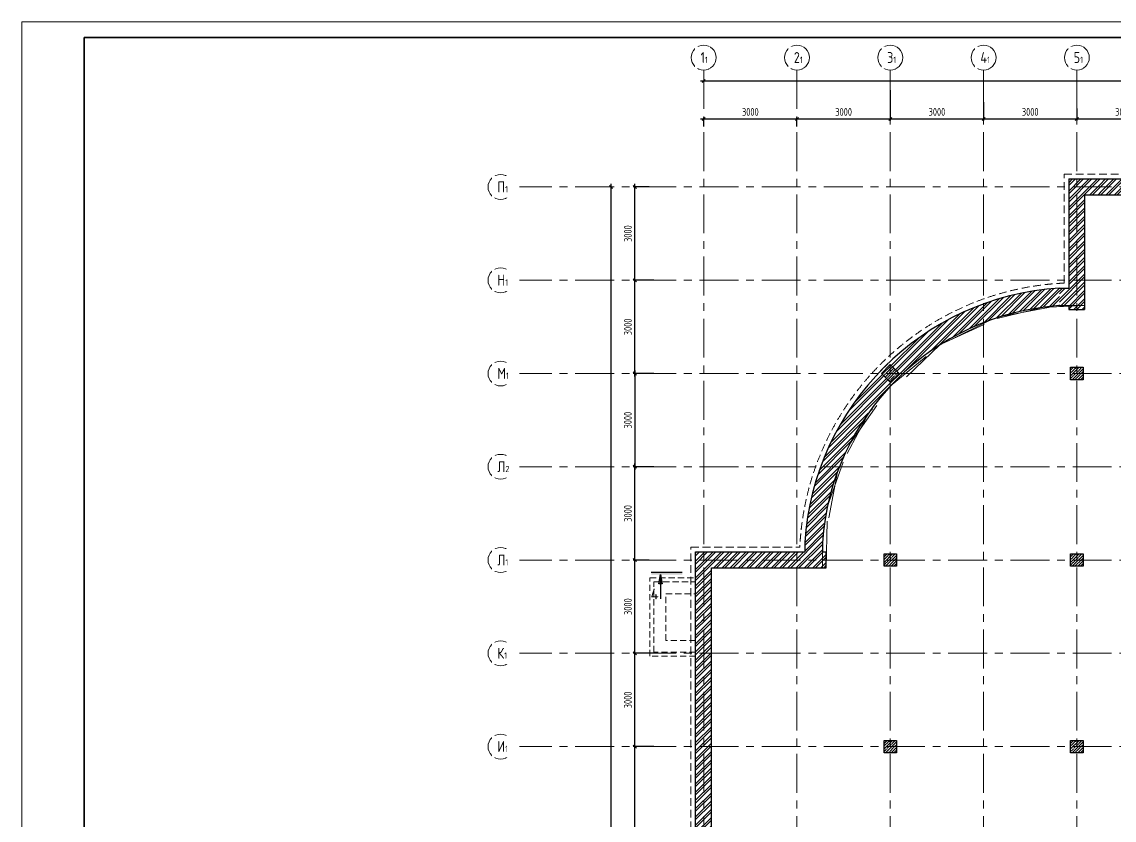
# Model space of a CAD drawing. Header units: millimetres. Extents: x -434100 to 9270898, y 0 to 249028.
# Drawn here: x -375098 to -339973, y 110233 to 135913 of the extents above; entities that cross this region are included whole.
import ezdxf

# ---------------------------------------------------------------- set-up
doc = ezdxf.new("R2010")
doc.units = ezdxf.units.MM
doc.header["$MEASUREMENT"] = 0
for name, pattern in [('ADSK_Скрыто', [6, 3, -3]), ('ADSK_Штриховая_ш2 п1', [3, 2, -1]), ('CENTER', [2, 1.25, -0.25, 0.25, -0.25]), ('TRATTEGGIATA', [0.75, 0.5, -0.25])]:
    doc.linetypes.add(name, pattern=pattern)
doc.layers.get('0').update_dxf_attribs({"color": 250, "lineweight": 9})
for name, color, linetype, lineweight in [('_Скрыто_', 7, 'ADSK_Скрыто', 9), ('АР_Колонны', 250, 'Continuous', 30), ('АР_Колонны Штрих', 250, 'Continuous', 5), ('АР_МосжилНии_Стены', 127, 'Continuous', 30), ('АР_Оси', 195, 'Continuous', 9), ('АР_Оси размеры', 164, 'Continuous', 9), ('АР_Разрезы', 175, 'Continuous', 9), ('АР_Штриховка кирпич', 250, 'Continuous', 9)]:
    doc.layers.add(name, color=color, linetype=linetype, lineweight=lineweight)
doc.layers.add('Тонкая', color=7, linetype='Continuous')
doc.styles.add('GOST', font='isocpeur.TTF')
doc.styles.add('METRO-STYLE', font='isocpeur.TTF', dxfattribs={"width": 0.9, "oblique": 15})
doc.styles.add('ГОСТ 2.304', font='isocpeur.TTF', dxfattribs={"width": 0.7})
doc.dimstyles.new('СПДС', dxfattribs={"dimscale": 100, "dimtxt": 2.5, "dimasz": 2.5, "dimexe": 1.5, "dimexo": 0, "dimgap": 1, "dimtad": 1, "dimdec": 0, "dimrnd": 1, "dimtxsty": 'ГОСТ 2.304', "dimblk": 'OBLIQUE', "dimcen": 2.5, "dimdle": 1.5, "dimadec": 0, "dimazin": 2, "dimtfac": 0.75, "dimtdec": 0, "dimtmove": 1, "dimatfit": 3, "dimfxl": 1, "dimtolj": 1, "dimarcsym": 1})
pattern_1 = [(45, (-15289.27, 0), (-132.58252, 132.58252), []), (45, (-15200.88, 0), (-132.58252, 132.58252), [])]

# ---------------------------------------------------------------- blocks, each defined once
blk = doc.blocks.new('_Oblique')
at = {"color": 0, "linetype": 'ByBlock', "lineweight": -2}
blk.add_line((-0.5, -0.5), (0.5, 0.5), dxfattribs=at)
blk = doc.blocks.new('*D502')
at = {"layer": 'АР_Оси размеры', "color": 0, "lineweight": -2, "ltscale": 100, "transparency": 16777216}
for p, q in [((-354780, 112601), (-355435, 112601)), ((-355385, 106501), (-355385, 112701)), ((-355011, 106601), (-355435, 106601))]:
    blk.add_line(p, q, dxfattribs=at)
at = {"layer": 'АР_Оси размеры', "color": 0, "lineweight": -2, "ltscale": 100, "transparency": 16777216, "xscale": 100, "yscale": 100, "zscale": 100}
for p, rotation in [((-355385, 112601), 90), ((-355385, 106601), 270)]:
    blk.add_blockref('_Oblique', p, dxfattribs=dict(at, rotation=rotation))
at = {"layer": 'АР_Оси размеры', "color": 0, "ltscale": 100, "transparency": 16777216, "insert": (-355610, 109601), "char_height": 250, "attachment_point": 5, "rotation": 90, "style": 'ГОСТ 2.304'}
blk.add_mtext('\\A1;6000', dxfattribs=at)
blk = doc.blocks.new('*D503')
at = {"layer": 'АР_Оси размеры', "color": 0, "lineweight": -2, "ltscale": 100, "transparency": 16777216}
for p, q in [((-354923, 115601), (-355435, 115601)), ((-355385, 112501), (-355385, 115701)), ((-354780, 112601), (-355435, 112601))]:
    blk.add_line(p, q, dxfattribs=at)
at = {"layer": 'АР_Оси размеры', "color": 0, "lineweight": -2, "ltscale": 100, "transparency": 16777216, "xscale": 100, "yscale": 100, "zscale": 100}
for p, rotation in [((-355385, 115601), 90), ((-355385, 112601), 270)]:
    blk.add_blockref('_Oblique', p, dxfattribs=dict(at, rotation=rotation))
at = {"layer": 'АР_Оси размеры', "color": 0, "ltscale": 100, "transparency": 16777216, "insert": (-355610, 114101), "char_height": 250, "attachment_point": 5, "rotation": 90, "style": 'ГОСТ 2.304'}
blk.add_mtext('\\A1;3000', dxfattribs=at)
blk = doc.blocks.new('*D504')
at = {"layer": 'АР_Оси размеры', "color": 0, "lineweight": -2, "ltscale": 100, "transparency": 16777216}
for p, q in [((-354923, 118601), (-355435, 118601)), ((-355385, 115501), (-355385, 118701)), ((-354780, 115601), (-355435, 115601))]:
    blk.add_line(p, q, dxfattribs=at)
at = {"layer": 'АР_Оси размеры', "color": 0, "lineweight": -2, "ltscale": 100, "transparency": 16777216, "xscale": 100, "yscale": 100, "zscale": 100}
for p, rotation in [((-355385, 118601), 90), ((-355385, 115601), 270)]:
    blk.add_blockref('_Oblique', p, dxfattribs=dict(at, rotation=rotation))
at = {"layer": 'АР_Оси размеры', "color": 0, "ltscale": 100, "transparency": 16777216, "insert": (-355610, 117101), "char_height": 250, "attachment_point": 5, "rotation": 90, "style": 'ГОСТ 2.304'}
blk.add_mtext('\\A1;3000', dxfattribs=at)
blk = doc.blocks.new('*D505')
at = {"layer": 'АР_Оси размеры', "color": 0, "lineweight": -2, "ltscale": 100, "transparency": 16777216}
for p, q in [((-354775, 121601), (-355435, 121601)), ((-355385, 118501), (-355385, 121701)), ((-354923, 118601), (-355435, 118601))]:
    blk.add_line(p, q, dxfattribs=at)
at = {"layer": 'АР_Оси размеры', "color": 0, "lineweight": -2, "ltscale": 100, "transparency": 16777216, "xscale": 100, "yscale": 100, "zscale": 100}
for p, rotation in [((-355385, 121601), 90), ((-355385, 118601), 270)]:
    blk.add_blockref('_Oblique', p, dxfattribs=dict(at, rotation=rotation))
at = {"layer": 'АР_Оси размеры', "color": 0, "ltscale": 100, "transparency": 16777216, "insert": (-355610, 120101), "char_height": 250, "attachment_point": 5, "rotation": 90, "style": 'ГОСТ 2.304'}
blk.add_mtext('\\A1;3000', dxfattribs=at)
blk = doc.blocks.new('*D506')
at = {"layer": 'АР_Оси размеры', "color": 0, "lineweight": -2, "ltscale": 100, "transparency": 16777216}
for p, q in [((-354923, 127601), (-355435, 127601)), ((-355385, 124501), (-355385, 127701)), ((-354780, 124601), (-355435, 124601))]:
    blk.add_line(p, q, dxfattribs=at)
at = {"layer": 'АР_Оси размеры', "color": 0, "lineweight": -2, "ltscale": 100, "transparency": 16777216, "xscale": 100, "yscale": 100, "zscale": 100}
for p, rotation in [((-355385, 127601), 90), ((-355385, 124601), 270)]:
    blk.add_blockref('_Oblique', p, dxfattribs=dict(at, rotation=rotation))
at = {"layer": 'АР_Оси размеры', "color": 0, "ltscale": 100, "transparency": 16777216, "insert": (-355610, 126101), "char_height": 250, "attachment_point": 5, "rotation": 90, "style": 'ГОСТ 2.304'}
blk.add_mtext('\\A1;3000', dxfattribs=at)
blk = doc.blocks.new('*D507')
at = {"layer": 'АР_Оси размеры', "color": 0, "lineweight": -2, "ltscale": 100, "transparency": 16777216}
for p, q in [((-355385, 127501), (-355385, 130701)), ((-354923, 130601), (-355435, 130601)), ((-354780, 127601), (-355435, 127601))]:
    blk.add_line(p, q, dxfattribs=at)
at = {"layer": 'АР_Оси размеры', "color": 0, "lineweight": -2, "ltscale": 100, "transparency": 16777216, "xscale": 100, "yscale": 100, "zscale": 100}
for p, rotation in [((-355385, 130601), 90), ((-355385, 127601), 270)]:
    blk.add_blockref('_Oblique', p, dxfattribs=dict(at, rotation=rotation))
at = {"layer": 'АР_Оси размеры', "color": 0, "ltscale": 100, "transparency": 16777216, "insert": (-355610, 129101), "char_height": 250, "attachment_point": 5, "rotation": 90, "style": 'ГОСТ 2.304'}
blk.add_mtext('\\A1;3000', dxfattribs=at)
blk = doc.blocks.new('*D510')
at = {"layer": 'АР_Оси размеры', "color": 0, "lineweight": -2, "ltscale": 100, "transparency": 16777216}
for p, q in [((-356155, 130701), (-356155, 82586)), ((-356161, 130601), (-356105, 130601)), ((-356161, 82686), (-356105, 82686))]:
    blk.add_line(p, q, dxfattribs=at)
at = {"layer": 'АР_Оси размеры', "color": 0, "lineweight": -2, "ltscale": 100, "transparency": 16777216, "xscale": 100, "yscale": 100, "zscale": 100}
for p, rotation in [((-356155, 130601), 90), ((-356155, 82686), 270)]:
    blk.add_blockref('_Oblique', p, dxfattribs=dict(at, rotation=rotation))
at = {"layer": 'АР_Оси размеры', "color": 0, "ltscale": 100, "transparency": 16777216, "insert": (-356380, 106643), "char_height": 250, "attachment_point": 5, "rotation": 90, "style": 'ГОСТ 2.304'}
blk.add_mtext('\\A1;47915', dxfattribs=at)
blk = doc.blocks.new('*D511')
at = {"layer": 'АР_Оси размеры', "color": 0, "lineweight": -2, "ltscale": 100, "transparency": 16777216}
for p, q in [((-355385, 124701), (-355385, 121501)), ((-354780, 124601), (-355435, 124601)), ((-354775, 121601), (-355435, 121601))]:
    blk.add_line(p, q, dxfattribs=at)
at = {"layer": 'АР_Оси размеры', "color": 0, "lineweight": -2, "ltscale": 100, "transparency": 16777216, "xscale": 100, "yscale": 100, "zscale": 100}
for p, rotation in [((-355385, 124601), 90), ((-355385, 121601), 270)]:
    blk.add_blockref('_Oblique', p, dxfattribs=dict(at, rotation=rotation))
at = {"layer": 'АР_Оси размеры', "color": 0, "ltscale": 100, "transparency": 16777216, "insert": (-355610, 123101), "char_height": 250, "attachment_point": 5, "rotation": 90, "style": 'ГОСТ 2.304'}
blk.add_mtext('\\A1;3000', dxfattribs=at)
blk = doc.blocks.new('*D525')
at = {"layer": 'АР_Оси размеры', "color": 0, "lineweight": -2, "ltscale": 100, "transparency": 16777216}
for p, q in [((-353272, 132791), (-350072, 132791)), ((-353172, 132547), (-353172, 132841)), ((-350172, 132547), (-350172, 132841))]:
    blk.add_line(p, q, dxfattribs=at)
at = {"layer": 'АР_Оси размеры', "color": 0, "lineweight": -2, "ltscale": 100, "transparency": 16777216, "xscale": 100, "yscale": 100, "zscale": 100, "rotation": 180}
blk.add_blockref('_Oblique', (-353172, 132791), dxfattribs=at)
at = {"layer": 'АР_Оси размеры', "color": 0, "lineweight": -2, "ltscale": 100, "transparency": 16777216, "xscale": 100, "yscale": 100, "zscale": 100}
blk.add_blockref('_Oblique', (-350172, 132791), dxfattribs=at)
at = {"layer": 'АР_Оси размеры', "color": 0, "ltscale": 100, "transparency": 16777216, "insert": (-351672, 133016), "char_height": 250, "attachment_point": 5, "style": 'ГОСТ 2.304'}
blk.add_mtext('\\A1;3000', dxfattribs=at)
blk = doc.blocks.new('*D526')
at = {"layer": 'АР_Оси размеры', "color": 0, "lineweight": -2, "ltscale": 100, "transparency": 16777216}
for p, q in [((-347172, 133711), (-347172, 132741)), ((-350272, 132791), (-347072, 132791)), ((-350172, 132547), (-350172, 132841))]:
    blk.add_line(p, q, dxfattribs=at)
at = {"layer": 'АР_Оси размеры', "color": 0, "lineweight": -2, "ltscale": 100, "transparency": 16777216, "xscale": 100, "yscale": 100, "zscale": 100, "rotation": 180}
blk.add_blockref('_Oblique', (-350172, 132791), dxfattribs=at)
at = {"layer": 'АР_Оси размеры', "color": 0, "lineweight": -2, "ltscale": 100, "transparency": 16777216, "xscale": 100, "yscale": 100, "zscale": 100}
blk.add_blockref('_Oblique', (-347172, 132791), dxfattribs=at)
at = {"layer": 'АР_Оси размеры', "color": 0, "ltscale": 100, "transparency": 16777216, "insert": (-348672, 133016), "char_height": 250, "attachment_point": 5, "style": 'ГОСТ 2.304'}
blk.add_mtext('\\A1;3000', dxfattribs=at)
blk = doc.blocks.new('*D527')
at = {"layer": 'АР_Оси размеры', "color": 0, "lineweight": -2, "ltscale": 100, "transparency": 16777216}
for p, q in [((-347172, 133711), (-347172, 132741)), ((-344172, 133329), (-344172, 132741)), ((-347272, 132791), (-344072, 132791))]:
    blk.add_line(p, q, dxfattribs=at)
at = {"layer": 'АР_Оси размеры', "color": 0, "lineweight": -2, "ltscale": 100, "transparency": 16777216, "xscale": 100, "yscale": 100, "zscale": 100, "rotation": 180}
blk.add_blockref('_Oblique', (-347172, 132791), dxfattribs=at)
at = {"layer": 'АР_Оси размеры', "color": 0, "lineweight": -2, "ltscale": 100, "transparency": 16777216, "xscale": 100, "yscale": 100, "zscale": 100}
blk.add_blockref('_Oblique', (-344172, 132791), dxfattribs=at)
at = {"layer": 'АР_Оси размеры', "color": 0, "ltscale": 100, "transparency": 16777216, "insert": (-345672, 133016), "char_height": 250, "attachment_point": 5, "style": 'ГОСТ 2.304'}
blk.add_mtext('\\A1;3000', dxfattribs=at)
blk = doc.blocks.new('*D528')
at = {"layer": 'АР_Оси размеры', "color": 0, "lineweight": -2, "ltscale": 100, "transparency": 16777216}
for p, q in [((-344172, 133329), (-344172, 132741)), ((-344272, 132791), (-341072, 132791)), ((-341172, 133123), (-341172, 132741))]:
    blk.add_line(p, q, dxfattribs=at)
at = {"layer": 'АР_Оси размеры', "color": 0, "lineweight": -2, "ltscale": 100, "transparency": 16777216, "xscale": 100, "yscale": 100, "zscale": 100, "rotation": 180}
blk.add_blockref('_Oblique', (-344172, 132791), dxfattribs=at)
at = {"layer": 'АР_Оси размеры', "color": 0, "lineweight": -2, "ltscale": 100, "transparency": 16777216, "xscale": 100, "yscale": 100, "zscale": 100}
blk.add_blockref('_Oblique', (-341172, 132791), dxfattribs=at)
at = {"layer": 'АР_Оси размеры', "color": 0, "ltscale": 100, "transparency": 16777216, "insert": (-342672, 133016), "char_height": 250, "attachment_point": 5, "style": 'ГОСТ 2.304'}
blk.add_mtext('\\A1;3000', dxfattribs=at)
blk = doc.blocks.new('*D529')
at = {"layer": 'АР_Оси размеры', "color": 0, "lineweight": -2, "ltscale": 100, "transparency": 16777216}
for p, q in [((-341272, 132791), (-338072, 132791)), ((-341172, 133123), (-341172, 132741))]:
    blk.add_line(p, q, dxfattribs=at)
at = {"layer": 'АР_Оси размеры', "color": 0, "lineweight": -2, "ltscale": 100, "transparency": 16777216, "xscale": 100, "yscale": 100, "zscale": 100, "rotation": 180}
blk.add_blockref('_Oblique', (-341172, 132791), dxfattribs=at)
at = {"layer": 'АР_Оси размеры', "color": 0, "lineweight": -2, "ltscale": 100, "transparency": 16777216, "xscale": 100, "yscale": 100, "zscale": 100}
blk.add_blockref('_Oblique', (-338172, 132791), dxfattribs=at)
at = {"layer": 'АР_Оси размеры', "color": 0, "ltscale": 100, "transparency": 16777216, "insert": (-339672, 133016), "char_height": 250, "attachment_point": 5, "style": 'ГОСТ 2.304'}
blk.add_mtext('\\A1;3000', dxfattribs=at)
blk = doc.blocks.new('*D544')
at = {"layer": 'АР_Оси размеры', "color": 0, "lineweight": -2, "ltscale": 100, "transparency": 16777216}
blk.add_line((-353272, 134013), (-289562, 134013), dxfattribs=at)
at = {"layer": 'АР_Оси размеры', "color": 0, "lineweight": -2, "ltscale": 100, "transparency": 16777216, "xscale": 100, "yscale": 100, "zscale": 100, "rotation": 180}
blk.add_blockref('_Oblique', (-353172, 134013), dxfattribs=at)
at = {"layer": 'АР_Оси размеры', "color": 0, "lineweight": -2, "ltscale": 100, "transparency": 16777216, "xscale": 100, "yscale": 100, "zscale": 100}
blk.add_blockref('_Oblique', (-289662, 134013), dxfattribs=at)
at = {"layer": 'АР_Оси размеры', "color": 0, "ltscale": 100, "transparency": 16777216, "insert": (-321417, 134238), "char_height": 250, "attachment_point": 5, "style": 'ГОСТ 2.304'}
blk.add_mtext('\\A1;63510', dxfattribs=at)
blk = doc.blocks.new('A$C60573c2e')
at = {"layer": 'АР_Разрезы', "ltscale": 100}
h = blk.add_hatch(color=5, dxfattribs=at)
h.dxf.hatch_style = 1
h.paths.add_polyline_path([(-689, -12469), (-689, -12399), (-1689, -12399), (-1689, -12469)])
h.paths.add_polyline_path([(-1339, -12769), (-1389, -12469), (-1389, -12769)])
h.paths.add_polyline_path([(-1389, -12769), (-1389, -12469), (-1440, -12769)])
at = {"layer": 'АР_Разрезы', "color": 5, "lineweight": 25, "ltscale": 100}
for p, q in [((-689, -12399, -2792), (-1689, -12399, -2792)), ((-1440, -12769, -2792), (-1389, -12469, -2792)), ((-1389, -12469, -2792), (-1339, -12769, -2792)), ((-1339, -12769, -2792), (-1440, -12769, -2792))]:
    blk.add_line(p, q, dxfattribs=at)
at = {"layer": 'АР_Разрезы', "color": 5, "lineweight": 25, "ltscale": 100, "elevation": -2792}
blk.add_lwpolyline([(-1389, -12469), (-1389, -13252)], dxfattribs=at)
at = {"layer": 'АР_Разрезы', "color": 5, "lineweight": 25, "ltscale": 100, "insert": (-1710, -12919, -2792), "char_height": 350, "width": 583.33, "attachment_point": 1, "style": 'METRO-STYLE'}
blk.add_mtext('{\\Q0;\\W1;4}', dxfattribs=at)
blk = doc.blocks.new('*U2394')
at = {"color": 44, "lineweight": 20, "ltscale": 10}
for p, q in [((1189, 841), (0, 841)), ((0, 841), (0, 0))]:
    blk.add_line(p, q, dxfattribs=at)
at = {"color": 137, "lineweight": 35, "ltscale": 10}
for p, q in [((1184, 836), (20, 836)), ((20, 836), (20, 5))]:
    blk.add_line(p, q, dxfattribs=at)
at = {"color": 44, "lineweight": 13, "style": 'GOST', "oblique": 10, "width": 0.8}
for tag in ['ФОРМАТВЕРТ', 'ФОРМАТГОРИЗ']:
    blk.add_attdef(tag, (1137.98, 1.6), '', height=2, dxfattribs=at)

msp = doc.modelspace()

# ---------------------------------------------------------------- hatches: boundary and pattern name
at = {"layer": 'АР_Колонны Штрих', "ltscale": 100}
h = msp.add_hatch(dxfattribs=at)
h.set_pattern_fill('ANSI35', color=256, scale=500)
h.set_pattern_definition([(45, (-1304541.9, 164482.94), (-88.388348, 88.388348), []), (45, (-1304453.51, 164482.94), (-88.388348, 88.388348), [156.25, -31.25, 0, -31.25])])
h.paths.add_polyline_path([(-347174.023, 124888.237), (-347456.865, 124605.394), (-347174.023, 124322.551), (-346891.18, 124605.394)])
h = msp.add_hatch(dxfattribs=at)
h.set_pattern_fill('ANSI35', color=256, scale=500)
h.set_pattern_definition([(45, (-1298424.17, 164672.16), (-88.388348, 88.388348), []), (45, (-1298335.78, 164672.16), (-88.388348, 88.388348), [156.25, -31.25, 0, -31.25])])
h.paths.add_polyline_path([(-340972.071, 124800.682), (-341372.071, 124800.682), (-341372.071, 124400.682), (-340972.071, 124400.682)])
h = msp.add_hatch(dxfattribs=at)
h.set_pattern_fill('ANSI35', color=256, scale=500)
h.set_pattern_definition([(45, (-1304424.17, 158672.16), (-88.388348, 88.388348), []), (45, (-1304335.78, 158672.16), (-88.388348, 88.388348), [156.25, -31.25, 0, -31.25])])
h.paths.add_polyline_path([(-346972.071, 118800.682), (-347372.071, 118800.682), (-347372.071, 118400.682), (-346972.071, 118400.682)])
h = msp.add_hatch(dxfattribs=at)
h.set_pattern_fill('ANSI35', color=256, scale=500)
h.set_pattern_definition([(45, (-1298424.17, 158672.16), (-88.388348, 88.388348), []), (45, (-1298335.78, 158672.16), (-88.388348, 88.388348), [156.25, -31.25, 0, -31.25])])
h.paths.add_polyline_path([(-340972.071, 118800.682), (-341372.071, 118800.682), (-341372.071, 118400.682), (-340972.071, 118400.682)])
h = msp.add_hatch(dxfattribs=at)
h.set_pattern_fill('ANSI35', color=256, scale=500)
h.set_pattern_definition([(45, (-1304424.17, 152672.16), (-88.388348, 88.388348), []), (45, (-1304335.78, 152672.16), (-88.388348, 88.388348), [156.25, -31.25, 0, -31.25])])
h.paths.add_polyline_path([(-346972.071, 112800.682), (-347372.071, 112800.682), (-347372.071, 112400.682), (-346972.071, 112400.682)])
h = msp.add_hatch(dxfattribs=at)
h.set_pattern_fill('ANSI35', color=256, scale=500)
h.set_pattern_definition([(45, (-1298424.17, 152672.16), (-88.388348, 88.388348), []), (45, (-1298335.78, 152672.16), (-88.388348, 88.388348), [156.25, -31.25, 0, -31.25])])
h.paths.add_polyline_path([(-340972.071, 112800.682), (-341372.071, 112800.682), (-341372.071, 112400.682), (-340972.071, 112400.682)])
at = {"layer": 'АР_Штриховка кирпич', "ltscale": 100}
h = msp.add_hatch(dxfattribs=at)
h.set_pattern_fill('ANSI32', color=256, scale=500)
h.set_pattern_definition(pattern_1)
h.paths.add_polyline_path([(-340417.071, 130860.682), (-341432.071, 130860.682), (-341432.071, 127350.905), (-341732.071, 127350.905), (-341732.071, 126783.983), (-341432.071, 126783.983), (-341432.071, 126660.682), (-340922.071, 126660.682), (-340922.071, 130350.682), (-340417.071, 130350.682)])
h = msp.add_hatch(dxfattribs=at)
h.set_pattern_fill('ANSI32', color=256, scale=500)
h.set_pattern_definition(pattern_1)
h.paths.add_polyline_path([(-334197.559, 130860.682), (-340434.239, 130860.682), (-340434.239, 130350.682), (-334151.817, 130350.682), (-334151.817, 130741.769), (-334197.559, 130741.769)])
h = msp.add_hatch(dxfattribs=at)
h.set_pattern_fill('ANSI32', color=256, scale=500)
h.paths.add_polyline_path([(-347172.071, 124324.503), (-347174.023, 124322.551), (-347452.154, 124600.682), (-347174.023, 124888.237), (-346891.18, 124605.394)], flags=16)
edge = h.paths.add_edge_path()
edge.add_line((-349232.071, 118860.682), (-349355.371, 118860.682))
edge.add_line((-349355.371, 118860.682), (-349355.371, 119160.682))
edge.add_arc((-341163.868, 118592.479), 8211.187, 93.9679649, 176.0320351, ccw=False)
edge.add_line((-341732.071, 126783.983), (-341732.071, 127350.905))
edge.add_arc((-341172.119, 118600.824), 8767.98, 93.6615893, 123.7450755)
edge.add_arc((-341172.071, 118600.682), 8768.124, 123.7448222, 152.8449572)
edge.add_arc((-341172.071, 118600.682), 8768.124, 152.8449572, 176.3381574)
edge.add_line((-349922.294, 119160.682), (-349922.294, 118860.682))
edge.add_line((-349922.294, 118860.682), (-353432.071, 118860.821))
edge.add_line((-353432.071, 118860.821), (-353432.071, 116760.017))
edge.add_line((-353432.071, 116760.017), (-353313.157, 116760.017))
edge.add_line((-353313.157, 116760.017), (-353313.157, 116644.081))
edge.add_line((-353313.157, 116644.081), (-352922.071, 116644.081))
edge.add_line((-352922.071, 116644.081), (-352922.071, 118350.682))
edge.add_line((-352922.071, 118350.682), (-349232.071, 118350.406))
edge.add_line((-349232.071, 118350.406), (-349232.071, 118860.682))
h = msp.add_hatch(dxfattribs=at)
h.set_pattern_fill('ANSI32', color=256, scale=500)
h.paths.add_polyline_path([(-352922.071, 116711.023), (-353313.157, 116711.023), (-353313.157, 116776.023), (-353432.071, 116776.023), (-353432.071, 107137.252), (-352922.071, 107137.252)])

# ---------------------------------------------------------------- linework, layer by layer
at = {"linetype": 'TRATTEGGIATA', "ltscale": 500}
for p, q in [((-341582.071, 127509.377), (-341582.071, 131010.683)), ((-341582.071, 131010.683), (-331764.248, 131010.682)), ((-353582.071, 106190.682), (-353582.071, 119010.683)), ((-353582.071, 119010.683), (-350080.766, 119010.683))]:
    msp.add_line(p, q, dxfattribs=at)
msp.add_arc((-341172.071, 118600.682), 8918.124, 92.635033, 177.3649661, dxfattribs=at)
at = {"layer": '_Скрыто_', "lineweight": 13, "ltscale": 500}
msp.add_lwpolyline([(-346852.192, 82685.682), (-346852.192, 106850.682), (-352922.071, 106850.682), (-352922.071, 118350.682), (-349232.071, 118350.682), (-349188.427, 120337.933), (-348470.743, 122343.594), (-347172.071, 124193.535), (-345516.465, 125558.142), (-343560.063, 126447.815), (-341732.071, 126783.983), (-340922.071, 126783.983), (-340922.071, 130350.682), (-332422.071, 130350.682)], dxfattribs=at)
at = {"layer": '_Скрыто_', "color": 240, "lineweight": 13, "ltscale": 500, "true_color": 0xed1f24}
msp.add_lwpolyline([(-332422.071, 130350.682), (-340922.071, 130350.682), (-340922.071, 126786.032), (-342274.621, 126728.682), (-343935.104, 126323.742), (-345562.811, 125528.987), (-347854.514, 123357.253), (-348868.798, 121436.242), (-349355.371, 118860.682), (-349347.511, 118350.682), (-352922.071, 118350.682), (-352922.071, 106850.682), (-346742.192, 106850.682), (-346742.192, 82785.682)], dxfattribs=at)
at = {"layer": '_Скрыто_', "linetype": 'ADSK_Штриховая_ш2 п1', "ltscale": 100}
for points in [[(-353432.071, 115507.469), (-354900.469, 115507.469), (-354900.469, 118028.683), (-353432.071, 118028.683)], [(-353432.071, 115637.469), (-354770.469, 115637.469), (-354770.469, 117898.683), (-353432.071, 117898.683)], [(-353432.071, 116017.469), (-354390.469, 116017.469), (-354390.469, 117518.683), (-353432.071, 117518.683)]]:
    msp.add_lwpolyline(points, dxfattribs=at)
at = {"layer": 'АР_Колонны', "ltscale": 100}
for points in [[(-347456.865, 124605.394), (-347174.023, 124888.237), (-346891.18, 124605.394), (-347174.023, 124322.551)], [(-341372.071, 124800.682), (-340972.071, 124800.682), (-340972.071, 124400.682), (-341372.071, 124400.682)], [(-347372.071, 118800.682), (-346972.071, 118800.682), (-346972.071, 118400.682), (-347372.071, 118400.682)], [(-341372.071, 118800.682), (-340972.071, 118800.682), (-340972.071, 118400.682), (-341372.071, 118400.682)], [(-347372.071, 112800.682), (-346972.071, 112800.682), (-346972.071, 112400.682), (-347372.071, 112400.682)], [(-341372.071, 112800.682), (-340972.071, 112800.682), (-340972.071, 112400.682), (-341372.071, 112400.682)]]:
    msp.add_lwpolyline(points, close=True, dxfattribs=at)
at = {"layer": 'АР_МосжилНии_Стены', "ltscale": 100}
for p, q in [((-341432.071, 130860.682), (-341432.071, 127350.905)), ((-341432.071, 130860.682), (-338899.199, 130860.682)), ((-340922.071, 130350.682), (-340922.071, 126660.682)), ((-340922.071, 130350.682), (-338964.199, 130350.682)), ((-341432.071, 126783.983), (-341432.071, 126660.682)), ((-341432.071, 126660.682), (-340922.071, 126660.682)), ((-353432.071, 116499.048), (-353432.071, 118860.682)), ((-353432.071, 118860.682), (-349922.294, 118860.682)), ((-349355.371, 118860.682), (-349232.071, 118860.682)), ((-349232.071, 118350.682), (-349232.071, 118860.682)), ((-352922.071, 116564.048), (-352922.071, 118350.682)), ((-352922.071, 118350.682), (-349232.071, 118350.682)), ((-353432.071, 107095.233), (-353432.071, 116776.023)), ((-352922.071, 107160.233), (-352922.071, 116711.023))]:
    msp.add_line(p, q, dxfattribs=at)
for points in [[(-341732.071, 127350.905), (-341432.071, 127350.905)], [(-341732.071, 126783.983), (-341432.071, 126783.983)], [(-349922.294, 119160.682), (-349922.294, 118860.682)], [(-349355.371, 119160.682), (-349355.371, 118860.682)]]:
    msp.add_lwpolyline(points, dxfattribs=at)
for radius, start, end in [(8768.124, 93.6618426, 176.3381574), (8202.439, 93.9147644, 176.0852356)]:
    msp.add_arc((-341172.071, 118600.682), radius, start, end, dxfattribs=at)
at = {"layer": 'АР_Оси', "linetype": 'CENTER', "ltscale": 1000}
for p, q in [((-353172.071, 134363.151), (-353172.071, 78630.803)), ((-350172.071, 134363.151), (-350172.071, 78630.803)), ((-347172.071, 134363.151), (-347172.071, 78630.803)), ((-344172.071, 134363.151), (-344172.071, 78630.803)), ((-341172.071, 134363.151), (-341172.071, 78630.803)), ((-359305.765, 130600.682), (-276127.363, 130600.682)), ((-359305.765, 127600.682), (-276127.363, 127600.682)), ((-359305.765, 124600.682), (-276127.363, 124600.682)), ((-359305.765, 121600.682), (-276127.363, 121600.682)), ((-359305.765, 118600.682), (-276127.363, 118600.682)), ((-359305.765, 115600.682), (-276127.363, 115600.682)), ((-359305.765, 112600.682), (-276127.363, 112600.682))]:
    msp.add_line(p, q, dxfattribs=at)
at = {"layer": 'АР_Оси', "ltscale": 0.5}
for centre in [(-353172.071, 134763.151), (-350172.071, 134763.151), (-347172.071, 134763.151), (-344172.071, 134763.151), (-341172.071, 134763.151), (-359705.765, 130600.682), (-359705.765, 127600.682), (-359705.765, 124600.682), (-359705.765, 121600.682), (-359705.765, 118600.682), (-359705.765, 115600.682), (-359705.765, 112600.682)]:
    msp.add_circle(centre, 400, dxfattribs=at)

# ---------------------------------------------------------------- block references
at = {"layer": 'Тонкая', "color": 31, "ltscale": 100, "true_color": 0xfecc66}
msp.add_blockref('A$C60573c2e', (-353172.071, 130600.682), dxfattribs=at)
msp.add_blockref('A$C60573c2e', (-353172.071, 130600.682), dxfattribs=at)

# ---------------------------------------------------------------- dimensions: what is measured, and where the dimension line sits
at = {"layer": 'АР_Оси размеры', "ltscale": 100}
for base, p1, p2, picture, middle in [((-347172.071, 132790.784), (-350172.071, 132496.913), (-347172.071, 133760.562), '*D526', (-348672.071, 133015.784)), ((-344172.071, 132790.784), (-347172.071, 133760.562), (-344172.071, 133378.529), '*D527', (-345672.071, 133015.784)), ((-350172.071, 132790.784), (-353172.071, 132496.913), (-350172.071, 132496.913), '*D525', (-351672.071, 133015.784)), ((-341172.071, 132790.784), (-344172.071, 133378.529), (-341172.071, 133172.818), '*D528', (-342672.071, 133015.784)), ((-338172.071, 132790.784), (-341172.071, 133172.818), (-338172.071, 132790.784), '*D529', (-339672.071, 133015.784))]:
    dim = msp.add_linear_dim(base=base, p1=p1, p2=p2, dimstyle='СПДС', override={"dimasz": 1, "dimexe": 0.5, "dimexo": 0.5, "dimdle": 1}, dxfattribs=at)
    dim.commit()
    dim.dimension.update_dxf_attribs({"geometry": picture, "text_midpoint": middle})
for base, p1, p2, picture, middle in [((-356155.317, 82685.682), (-356211.127, 130600.682), (-356211.127, 82685.682), '*D510', (-356380.317, 106643.182)), ((-355384.754, 130600.682), (-354730.482, 127600.682), (-354873.485, 130600.682), '*D507', (-355609.754, 129100.682)), ((-355384.754, 127600.682), (-354730.482, 124600.682), (-354873.485, 127600.682), '*D506', (-355609.754, 126100.682)), ((-355384.754, 121600.682), (-354730.482, 124600.682), (-354725.315, 121600.682), '*D511', (-355609.754, 123100.682)), ((-355384.754, 121600.682), (-354873.485, 118600.682), (-354725.315, 121600.682), '*D505', (-355609.754, 120100.682)), ((-355384.754, 118600.682), (-354730.482, 115600.682), (-354873.485, 118600.682), '*D504', (-355609.754, 117100.682)), ((-355384.754, 115600.682), (-354730.482, 112600.682), (-354873.485, 115600.682), '*D503', (-355609.754, 114100.682)), ((-355384.754, 112600.682), (-354961.272, 106600.682), (-354730.482, 112600.682), '*D502', (-355609.754, 109600.682))]:
    dim = msp.add_linear_dim(base=base, p1=p1, p2=p2, angle=90, dimstyle='СПДС', override={"dimasz": 1, "dimexe": 0.5, "dimexo": 0.5, "dimdle": 1}, dxfattribs=at)
    dim.commit()
    dim.dimension.update_dxf_attribs({"geometry": picture, "text_midpoint": middle})

# ---------------------------------------------------------------- next in the draw order: texts
at = {"layer": 'АР_Оси', "char_height": 350, "attachment_point": 1, "line_spacing_factor": 1.149209, "style": 'ГОСТ 2.304', "bg_fill": 2}
for s, insert, width in [('{\\W0.8;1\\H0.57143x;1}', (-353271.892, 134940.93), 123.86708), ('{\\W0.8;2\\H0.57143x;1}', (-350271.892, 134940.93), 123.86708), ('{\\W0.8;3\\H0.57143x;1}', (-347271.892, 134940.93), 123.86708), ('{\\W0.8;4\\H0.57143x;1}', (-344271.892, 134940.93), 123.86708), ('{\\W0.8;5\\H0.57143x;1}', (-341271.892, 134940.93), 123.86708), ('{\\W0.8;П\\H0.57143x;1}', (-359805.586, 130778.461), 528.82017), ('{\\W0.8;Н\\H0.57143x;1}', (-359805.586, 127778.461), 528.82017), ('{\\W0.8;М\\H0.57143x;1}', (-359805.586, 124778.461), 528.82017), ('{\\W0.8;Л\\H0.57143x;2}', (-359805.586, 121778.461), 528.82017), ('{\\W0.8;Л\\H0.57143x;1}', (-359805.586, 118778.461), 528.82017), ('{\\W0.8;К\\H0.57143x;1}', (-359805.586, 115778.461), 528.82017), ('{\\W0.8;И\\H0.57143x;1}', (-359805.586, 112778.461), 528.82017)]:
    msp.add_mtext(s, dxfattribs=dict(at, insert=insert, width=width))

# ---------------------------------------------------------------- next in the draw order: block references
at = {"xscale": 100, "yscale": 100, "zscale": 100}
msp.add_blockref('*U2394', (-375098.328, 51813.24), dxfattribs=at)

# ---------------------------------------------------------------- next in the draw order: dimensions: what is measured, and where the dimension line sits
at = {"layer": 'АР_Оси размеры', "ltscale": 100}
dim = msp.add_linear_dim(base=(-289662.071, 134013.151), p1=(-353172.071, 134013.151), p2=(-289662.071, 134013.151), dimstyle='СПДС', override={"dimasz": 1, "dimexe": 0.5, "dimexo": 0.5, "dimdle": 1}, dxfattribs=at)
dim.commit()
dim.dimension.update_dxf_attribs({"geometry": '*D544', "text_midpoint": (-321417.071, 134238.151)})

doc.saveas('drawing.dxf')
